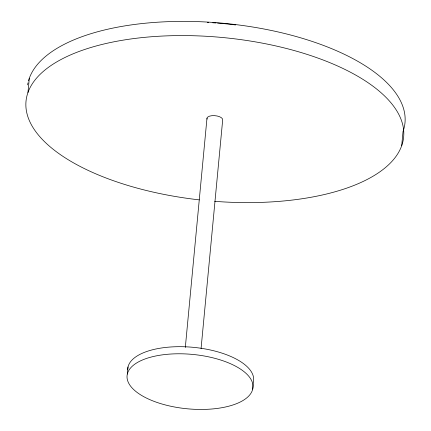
<?xml version="1.0" encoding="UTF-8"?>
<svg xmlns="http://www.w3.org/2000/svg" width="431" height="431" viewBox="0 0 431 431"><rect width="100%" height="100%" fill="white"/><g stroke="black" fill="none" stroke-linecap="round" stroke-linejoin="round"><path stroke-width="0.65" d="M27.961 92.509L29.303 78.318M127.339 374.054L128.012 366.959M185.314 347.478L206.982 118.196M201.067 348.598L222.676 119.99A7.903 3.416 5.4 0 0 214.476 115.643A7.903 3.416 5.4 0 0 207.074 119.096M252.69 389.177A63.222 27.315 5.4 0 0 164.152 354.632A63.222 27.315 5.4 0 0 153.204 401.035A63.222 27.315 5.4 0 0 252.69 389.177L253.358 382.082A63.222 27.315 5.4 0 0 194.025 347.397A63.222 27.315 5.4 0 0 127.695 369.534M401.697 145.683L403.039 131.493A189.662 81.949 5.4 0 0 241.263 25.31A189.662 81.949 5.4 0 0 28.484 80.904M199.257 199.865A189.662 81.949 5.4 0 1 56.639 61.962A189.662 81.949 5.4 0 1 381.069 92.74A189.662 81.949 5.4 0 1 214.692 201.331M27.627 84.859A189.662 81.949 5.4 0 1 27.999 82.871M207.333 22.493A142.246 61.461 5.4 0 1 208.69 22.552M212.752 22.773A142.246 61.461 5.4 0 1 216.141 22.994M217.499 23.096A142.246 61.461 5.4 0 1 235.601 24.955"/></g></svg>
